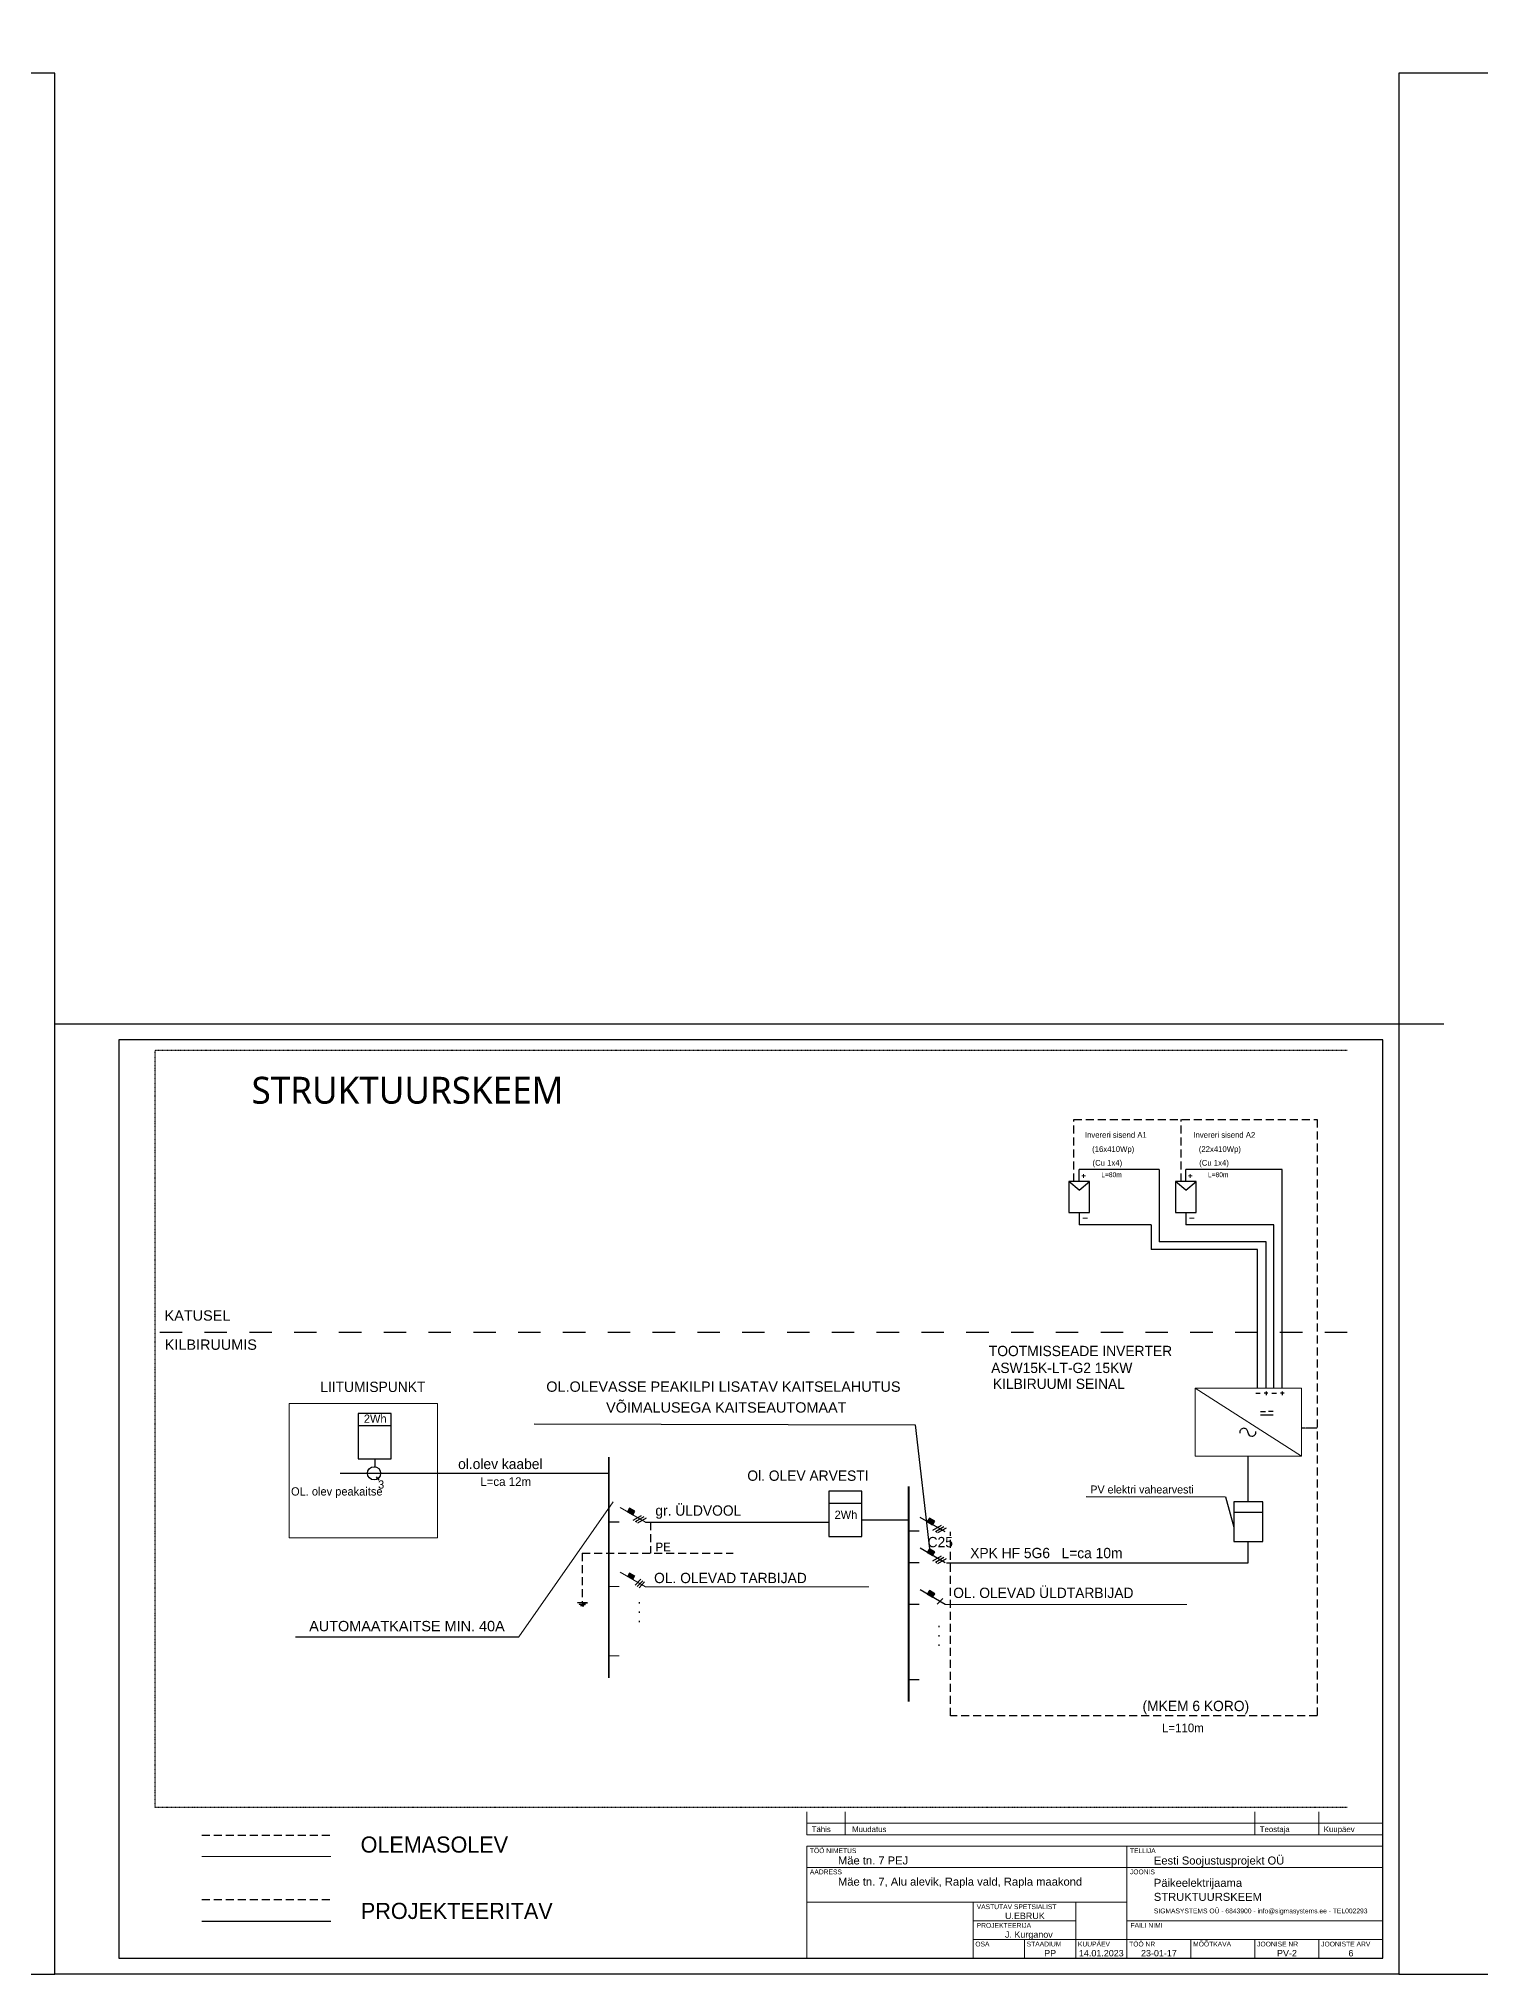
# Model space of a CAD drawing. Header units: millimetres. Extents: x 720925 to 840725318, y 793496 to 1061196.
# Drawn here: x 967041 to 1012081, y 885906 to 946381 of the extents above; entities that cross this region are included whole.
import ezdxf
from ezdxf import colors
from ezdxf.entities.mleader import LeaderData, LeaderLine
from ezdxf.enums import TextEntityAlignment as Align
from ezdxf.math import Vec2, Vec3

# ---------------------------------------------------------------- set-up
doc = ezdxf.new("R2010")
doc.units = ezdxf.units.MM
doc.linetypes.add('Dashed III', pattern=[0.14, 0.07, -0.07])
doc.linetypes.add('DashedX2', pattern=[0.75, 0.5, -0.25])
for name, color, linetype in [('!ESP_Tekst', 7, 'Continuous'), ('1SK', 7, 'Continuous'), ('PV_wires', 71, 'Continuous'), ('Raam', 7, 'Continuous'), ('S400J', 4, 'Continuous'), ('S500J', 2, 'Continuous')]:
    doc.layers.add(name, color=color, linetype=linetype)
for name, color, linetype, lineweight in [('!ESP_Viited', 7, 'Continuous', 0), ('- qp 0', 7, 'Continuous', 13), ('0 mõõt-tekst', 7, 'Continuous', 9), ('Plaan', 7, 'Continuous', 9)]:
    doc.layers.add(name, color=color, linetype=linetype, lineweight=lineweight)
doc.styles.add('Annotative', font='malgunsl.ttf', dxfattribs={"height": 2})
doc.styles.add('Arial', font='arial.ttf')
doc.styles.add('arial15', font='arial.ttf')
doc.styles.add('KN2', font='arial.ttf')
doc.styles.add('YES', font='RKFONT')

# ---------------------------------------------------------------- blocks, each defined once
blk = doc.blocks.new('_Dot')
at = {"color": 0, "linetype": 'ByBlock', "lineweight": -2}
blk.add_line((-0.5, 0), (-1, 0), dxfattribs=at)
at = {"color": 0, "linetype": 'ByBlock', "lineweight": -2, "const_width": 0.5}
blk.add_lwpolyline([(-0.25, 0, 1), (0.25, 0, 1)], format="xyb", close=True, dxfattribs=at)
blk = doc.blocks.new('A3-h')
for p, q in [((420, 297), (0, 297)), ((0, 297), (0, 0)), ((125, 292), (125, 297)), ((230, 292), (230, 297)), ((420, 0), (420, 297)), ((415, 292), (20, 292)), ((20, 292), (20, 5)), ((415, 5), (415, 292)), ((0, 148.5), (7, 148.5)), ((20, 5), (415, 5)), ((125, 0), (125, 5)), ((230, 0), (230, 5)), ((0, 0), (420, 0))]:
    blk.add_line(p, q)
blk = doc.blocks.new('S4J14013')
at = {"layer": 'S500J'}
for p, q in [((-100, -75), (0, 75)), ((-50, -75), (50, 75)), ((0, -75), (100, 75))]:
    blk.add_line(p, q, dxfattribs=at)
blk = doc.blocks.new('SPKN')
for p, q in [((-18000, 3859), (-18000, 4577)), ((-16800, 3859), (-16800, 4577)), ((-4000, 3859), (-4000, 4577)), ((-2000, 3859), (-2000, 4577)), ((0, 3859), (0, 4577)), ((-18000, 4218), (0, 4218)), ((0, 3859), (-18000, 3859)), ((-8000, 3500), (-8000, 0)), ((-18000, 2838), (-8000, 2838)), ((-8000, 2838), (0, 2838)), ((-18000, 1750), (-8000, 1750)), ((-12806, 0), (-12806, 1750)), ((-9600, 1750), (-9600, 583)), ((-12806, 1167), (-9600, 1167)), ((-8000, 1167), (0, 1167)), ((-12806, 583), (0, 583)), ((-12806, 583), (-8000, 583)), ((-11200, 583), (-11200, 0)), ((-9600, 583), (-9600, 0)), ((-6000, 583), (-6000, 0)), ((-4000, 583), (-4000, 0)), ((-2000, 583), (-2000, 0))]:
    blk.add_line(p, q)
blk.add_lwpolyline([(0, 3500), (-18000, 3500), (-18000, 0), (0, 0)], close=True)
at = {"style": 'KN2'}
for s, height, p in [('Tähis', 175, (-17850, 3943)), ('Muudatus', 175, (-16587, 3943)), ('Teostaja', 175, (-3850, 3943)), ('Kuupäev', 175, (-1850, 3943)), ('TÖÖ NIMETUS', 150, (-17906, 3286)), ('TELLIJA', 150, (-7906, 3286)), ('AADRESS', 150, (-17906, 2624)), ('JOONIS', 150, (-7906, 2624))]:
    blk.add_text(s, height=height, dxfattribs=at).set_placement(p)
for s, p in [('VASTUTAV SPETSIALIST ', (-11419, 1611)), ('PROJEKTEERIJA', (-11844, 1028)), ('FAILI NIMI', (-7388, 1028)), ('OSA', (-12516, 445)), ('STAADIUM', (-10591, 445)), ('KUUPÄEV', (-9031, 445)), ('TÖÖ NR', (-7524, 444)), ('MÕÕTKAVA', (-5338, 445)), ('JOONISE NR', (-3292, 445)), ('JOONISTE ARV', (-1163, 445))]:
    blk.add_text(s, height=150, dxfattribs=at).set_placement(p, align=Align.MIDDLE_CENTER)
for tag, p, height in [('TÖÖ_NIMETUS', (-17028, 2932), 250), ('TELLIJA', (-7158, 2929), 250), ('AADRESS1', (-17028, 2270), 250), ('JOONIS1', (-7158, 2233), 250), ('AADRESS2', (-17028, 1835), 250), ('JOONIS2', (-7158, 1794), 250), ('V.SPETSIALIST', (-11809, 1226), 200), ('JOONIS3', (-7158, 1360), 250), ('PROJEKTEERIJA', (-11809, 642), 200), ('FAIL', (-7152, 680), 200)]:
    blk.add_attdef(tag, p, '', height=height, dxfattribs=at)
for tag, p in [('OSA', (-12000, 59)), ('STAADIUM', (-10400, 59)), ('KUUPÄEV', (-8800, 59)), ('TÖÖ_NR', (-7000, 59)), ('MÕÕTKAVA', (-5000, 59)), ('JOONISE_NR', (-3000, 59)), ('JOONISTE_ARV', (-1000, 59))]:
    blk.add_attdef(tag, text='', height=200, dxfattribs=at).set_placement(p, align=Align.CENTER)

msp = doc.modelspace()

# ---------------------------------------------------------------- linework, layer by layer
at = {"layer": '- qp 0', "linetype": 'Dashed III', "lineweight": -3, "ltscale": 100}
for p, q in [((970675.1, 914781.2), (1007921.6, 914781.2)), ((970675.1, 891119), (970675.1, 914781.2)), ((1007921.6, 891119), (970675.1, 891119))]:
    msp.add_line(p, q, dxfattribs=at)
at = {"layer": '- qp 0', "ltscale": 10}
for p, q in [((999629.9, 910856), (999746.7, 910856)), ((999686.8, 910906.8), (999686.8, 910787.1)), ((1002963, 910856), (1003079.8, 910856)), ((1003019.9, 910906.8), (1003019.9, 910787.1)), ((999664.1, 909535.2), (999804.9, 909535.2)), ((1002997.2, 909535.2), (1003138, 909535.2)), ((1003173.1, 904215.2), (1003173.1, 902090.3)), ((1006490.5, 902090.3), (1003173.1, 904215.2)), ((1006490.5, 904215.2), (1006490.5, 902090.3)), ((1003173.1, 902090.3), (1006490.5, 902090.3)), ((972135.6, 889585.3), (976167.6, 889585.3))]:
    msp.add_line(p, q, dxfattribs=at)
at = {"layer": '- qp 0', "linetype": 'Dashed III', "lineweight": -3, "ltscale": 10000}
msp.add_line((1007921.6, 905953.7), (970675.1, 905953.7), dxfattribs=at)
at = {"layer": '- qp 0'}
for p, q in [((1006490.5, 904215.2), (1003173.1, 904215.2)), ((974862.7, 903740.9), (979501.4, 903740.9)), ((974862.7, 903740.9), (974862.7, 899538.7)), ((979501.4, 903740.9), (979501.4, 899538.7)), ((985997.5, 900034.9), (985210.2, 900489.4)), ((979501.4, 899538.7), (974862.7, 899538.7)), ((985997.5, 898015.9), (985210.2, 898470.4)), ((984853.1, 898023.5), (985178.6, 898023.5)), ((984853.1, 895855.2), (985178.6, 895855.2))]:
    msp.add_line(p, q, dxfattribs=at)
at = {"layer": '- qp 0', "lineweight": -3, "ltscale": 10}
for p, q in [((982526, 903107.8), (994423.5, 903072.9)), ((994423.5, 903072.9), (994867.8, 899198.7)), ((999766.1, 900829.5), (1004123.2, 900827.5)), ((1004123.2, 900827.5), (1004378.5, 899876.6)), ((975061.3, 896445.8), (982043.6, 896445.8))]:
    msp.add_line(p, q, dxfattribs=at)
at = {"layer": '- qp 0', "linetype": 'Continuous', "lineweight": -3, "ltscale": 10}
for p, q in [((976994, 901566.5), (984854.3, 901566.5)), ((985997.5, 900034.9), (991730.6, 900034.9)), ((992762.8, 900101.3), (994223.6, 900101.3)), ((985849.1, 898247.6), (985674.8, 898068.1)), ((985915.4, 898203.4), (985741.1, 898023.9)), ((985971.4, 898165.1), (985797.1, 897985.5))]:
    msp.add_line(p, q, dxfattribs=at)
at = {"layer": '- qp 0', "ltscale": 0.5}
msp.add_line((982043.6, 896445.8), (984992.3, 900668), dxfattribs=at)
at = {"layer": '- qp 0', "color": 1}
for p, q in [((985997.5, 898015.9), (992976, 898015.9)), ((995366.8, 897460.5), (1002916.9, 897460.5))]:
    msp.add_line(p, q, dxfattribs=at)
at = {"layer": '- qp 0', "const_width": 58.1}
for points in [[(984854.3, 902068.7), (984854.3, 895162.6)], [(994223.6, 901153.5), (994224.2, 894423.4)]]:
    msp.add_lwpolyline(points, dxfattribs=at)
at = {"layer": '- qp 0'}
msp.add_lwpolyline([(985434, 898338.4), (985601.6, 898241.6), (985666.1, 898353.4), (985498.5, 898450.1)], close=True, dxfattribs=at)
msp.add_solid([(985434, 898338.4), (985601.6, 898241.6), (985498.5, 898450.1), (985666.1, 898353.4)], dxfattribs=at)
at = {"color": 1}
for p, q in [((1004831.8, 900669.7), (1004831.8, 902090.3)), ((1004831.8, 898764.4), (1004831.8, 899423.3)), ((995405.9, 898764.4), (1004831.8, 898764.4))]:
    msp.add_line(p, q, dxfattribs=at)
msp.add_line((985997.5, 900034.9), (986158.8, 900034.9))
at = {"const_width": 58.1}
msp.add_lwpolyline([(994223.6, 900101.3), (994223.6, 896283.5)], dxfattribs=at)
at = {"layer": '1SK'}
for p, q in [((977023.4, 903430.8), (977023.4, 903043.7)), ((978055.6, 903430.8), (977023.4, 903430.8)), ((978055.6, 903043.7), (978055.6, 903430.8)), ((976461.3, 901566.5), (976994, 901566.5)), ((991730.6, 901004.5), (991730.6, 900617.4)), ((992762.8, 901004.5), (991730.6, 901004.5)), ((992762.8, 900617.4), (992762.8, 901004.5)), ((984853.1, 900042.4), (985178.6, 900042.4)), ((985712.9, 900042.4), (985728.3, 900042.4)), ((995366.8, 899726), (994579.5, 900180.5)), ((994222.3, 899759.9), (994547.8, 899759.9)), ((995082.2, 899733.6), (995097.6, 899733.6)), ((994222.4, 898772), (994547.9, 898772)), ((995366.8, 898764.4), (994579.5, 899219)), ((995082.2, 898772), (995097.6, 898772)), ((994222.4, 897468), (994547.9, 897468)), ((995366.8, 897460.5), (994579.5, 897915)), ((994223, 895116), (994548.5, 895116))]:
    msp.add_line(p, q, dxfattribs=at)
for points in [[(978055.6, 902011.5), (978055.6, 903043.7), (977023.4, 903043.7), (977023.4, 902011.5)], [(985434, 900357.3), (985601.6, 900260.6), (985666.1, 900372.3), (985498.5, 900469.1)], [(992762.8, 899585.2), (992762.8, 900617.4), (991730.6, 900617.4), (991730.6, 899585.2)], [(994803.3, 900048.5), (994970.9, 899951.7), (995035.4, 900063.5), (994867.8, 900160.2)], [(1005285, 899423.3), (1005285, 900329.8), (1004378.5, 900329.8), (1004378.5, 899423.3)], [(994803.3, 899086.9), (994970.9, 898990.2), (995035.4, 899101.9), (994867.8, 899198.7)], [(994803.3, 897783), (994970.9, 897686.2), (995035.4, 897797.9), (994867.8, 897894.7)]]:
    msp.add_lwpolyline(points, close=True, dxfattribs=at)
msp.add_lwpolyline([(1005285, 900329.8), (1005285, 900669.7), (1004378.5, 900669.7), (1004378.5, 900329.8)], dxfattribs=at)
for points in [[(985434, 900357.3), (985601.6, 900260.6), (985498.5, 900469.1), (985666.1, 900372.3)], [(994803.3, 900048.5), (994970.9, 899951.7), (994867.8, 900160.2), (995035.4, 900063.5)], [(994803.3, 899086.9), (994970.9, 898990.2), (994867.8, 899198.7), (995035.4, 899101.9)], [(994803.3, 897783), (994970.9, 897686.2), (994867.8, 897894.7), (995035.4, 897797.9)]]:
    msp.add_solid(points, dxfattribs=at)
at = {"layer": 'PV_wires', "color": 0}
for p, q in [((1005210.5, 903485.7), (1005365.3, 903485.7)), ((1005614.6, 903376.9), (1005210.5, 903376.9)), ((1005614.6, 903485.7), (1005465.6, 903485.7))]:
    msp.add_line(p, q, dxfattribs=at)
for centre, start, end in [((1004692.3, 902839), 90.442735, 190.138617), ((1004692.8, 902839), 0.442735, 90.647556), ((1004944.3, 902843.7), 180.442735, 269.397018), ((1004944, 902843.7), 269.567541, 9.263423)]:
    msp.add_arc(centre, 125.8, start, end, dxfattribs=at)
at = {"layer": 'Raam', "color": 3, "linetype": 'DashedX2', "ltscale": 500}
for p, q in [((999384.4, 910678.7), (999384.4, 912614.1)), ((999384.4, 912614.1), (1006989.6, 912614.1)), ((1002739, 910678.7), (1002739, 912614.1)), ((1006989.6, 912614.1), (1006989.6, 893982.5)), ((995528.1, 893982.5), (995528.1, 899726)), ((1006989.6, 893982.5), (995528.1, 893982.5)), ((972135.5, 888241.3), (976167.5, 888241.3))]:
    msp.add_line(p, q, dxfattribs=at)
at = {"layer": 'Raam', "color": 1, "ltscale": 10}
for p, q in [((1002049.2, 911045.9), (999545.7, 911045.9)), ((999545.7, 910678.7), (999545.7, 911045.9)), ((1002049.2, 911045.9), (1002049.2, 908787.9)), ((1005886.8, 911045.9), (1002878.8, 911045.9)), ((1002878.8, 910678.7), (1002878.8, 911045.9)), ((1005886.8, 904215.2), (1005886.8, 911045.9)), ((999545.7, 909711), (999545.7, 909325.5)), ((1002878.8, 909711), (1002878.8, 909325.5)), ((1001796.3, 909325.5), (999545.7, 909325.5)), ((1001796.3, 909325.5), (1001796.3, 908547.1)), ((1005633.9, 909325.5), (1002878.8, 909325.5)), ((1005633.9, 904215.2), (1005633.9, 909325.5)), ((1005122.1, 908550.1), (1001796.3, 908547.1)), ((1005393, 908791), (1002049.2, 908787.9)), ((1005122.1, 904218.3), (1005122.1, 908550.1)), ((1005393, 904218.3), (1005393, 908791)), ((972135.5, 887569.3), (976167.5, 887569.3))]:
    msp.add_line(p, q, dxfattribs=at)
at = {"layer": 'Raam', "color": 5, "ltscale": 10}
for q in [(999223.1, 910678.7), (999868.3, 910678.7)]:
    msp.add_line((999545.7, 910409.9), q, dxfattribs=at)
at = {"layer": 'Raam', "color": 3, "ltscale": 10}
for q in [(1002556.3, 910678.7), (1003201.4, 910678.7)]:
    msp.add_line((1002878.8, 910409.9), q, dxfattribs=at)
at = {"layer": 'Raam', "color": 0, "ltscale": 10}
for p, q in [((1005387.2, 904119.7), (1005387.2, 904000)), ((1005891.7, 904119.7), (1005891.7, 904000)), ((1005067.1, 904065.7), (1005207.9, 904065.7)), ((1005330.3, 904068.9), (1005447.1, 904068.9)), ((1005571.6, 904065.7), (1005712.4, 904065.7)), ((1005834.8, 904068.9), (1005951.6, 904068.9)), ((977539.5, 902011.5), (977539.5, 901763.1)), ((977581.8, 901451.3), (977667.8, 901343.8))]:
    msp.add_line(p, q, dxfattribs=at)
at = {"layer": 'Raam', "color": 3, "linetype": 'DashedX2', "ltscale": 20}
msp.add_line((1006989.6, 902973), (1006490.5, 902973), dxfattribs=at)
at = {"layer": 'Raam', "color": 2, "linetype": 'DashedX2', "ltscale": 500}
for p, q in [((986158.8, 900034.9), (986158.8, 899067.2)), ((984022, 899067.2), (988739.3, 899067.2)), ((984022, 899067.2), (984022, 897507.4)), ((972135.6, 890257.3), (976167.6, 890257.3))]:
    msp.add_line(p, q, dxfattribs=at)
at = {"layer": 'Raam', "color": 2, "linetype": 'DashedX2', "ltscale": 10}
for p, q in [((984183.3, 897507.4), (983860.7, 897507.4)), ((984129.5, 897464.4), (983914.5, 897464.4)), ((984022, 897507.4), (984183.3, 897507.4)), ((984022, 897464.4), (984129.5, 897464.4)), ((984075.8, 897421.4), (983968.2, 897421.4)), ((984022, 897421.4), (984075.8, 897421.4))]:
    msp.add_line(p, q, dxfattribs=at)
at = {"layer": 'Raam', "linetype": 'Continuous', "lineweight": -3, "ltscale": 10}
msp.add_line((995284.7, 897648), (995110.4, 897468.4), dxfattribs=at)
at = {"layer": 'Raam'}
for points in [[(1009540.9, 885906.5), (967540.9, 885906.5), (967540.9, 915606.5), (1009540.9, 915606.5)], [(1009040.9, 915106.5), (969540.9, 915106.5), (969540.9, 886406.5), (1009040.9, 886406.5)]]:
    msp.add_lwpolyline(points, close=True, dxfattribs=at)
at = {"layer": 'Raam', "color": 5, "ltscale": 10}
msp.add_lwpolyline([(999868.3, 910678.7), (999223.1, 910678.7), (999223.1, 909711), (999868.3, 909711), (999868.3, 910678.7)], dxfattribs=at)
at = {"layer": 'Raam', "color": 3, "ltscale": 10}
msp.add_lwpolyline([(1003201.4, 910678.7), (1002556.3, 910678.7), (1002556.3, 909711), (1003201.4, 909711), (1003201.4, 910678.7)], dxfattribs=at)
at = {"layer": 'Raam', "color": 0, "ltscale": 10}
msp.add_circle((977517.3, 901558.8), 206.8, dxfattribs=at)

# ---------------------------------------------------------------- block references
at = {"layer": '0 mõõt-tekst'}
ref = msp.add_blockref('SPKN', (1009040.9, 886406.5), dxfattribs=at)
ref.add_attrib('TELLIJA', 'Eesti Soojustusprojekt OÜ', (1001882.4, 889335.6), dxfattribs={"layer": '0', "height": 250, "style": 'KN2'})
ref.add_attrib('TÖÖ_NR', '23-01-17', dxfattribs={"layer": '0', "height": 200, "style": 'KN2'}).set_placement((1002040.9, 886465.6), align=Align.CENTER)
ref.add_attrib('JOONIS1', 'Päikeelektrijaama', (1001882.4, 888639.2), dxfattribs={"layer": '0', "height": 250, "style": 'KN2'})
ref.add_attrib('JOONIS2', 'STRUKTUURSKEEM', (1001882.4, 888200.6), dxfattribs={"layer": '0', "height": 250, "style": 'KN2'})
ref.add_attrib('JOONIS3', 'SIGMASYSTEMS OÜ - 6843900 - info@sigmasystems.ee - TEL002293', dxfattribs={"layer": '0', "height": 150, "style": 'Arial'}).set_placement((1001882.4, 887766.1), align=Align.BOTTOM_LEFT)
ref.add_attrib('TÖÖ_NIMETUS', 'Mäe tn. 7 PEJ', (992013.2, 889338.2), dxfattribs={"layer": '0', "height": 250, "style": 'KN2'})
ref.add_attrib('AADRESS1', 'Mäe tn. 7, Alu alevik, Rapla vald, Rapla maakond', (992013.2, 888676.4), dxfattribs={"layer": '0', "height": 250, "style": 'KN2'})
ref.add_attrib('JOONISE_NR', 'PV-2', dxfattribs={"layer": '0', "height": 200, "style": 'KN2'}).set_placement((1006040.9, 886465.6), align=Align.CENTER)
ref.add_attrib('JOONISTE_ARV', '6', dxfattribs={"layer": '0', "height": 200, "style": 'KN2'}).set_placement((1008040.9, 886465.6), align=Align.CENTER)
ref.add_attrib('KUUPÄEV', '14.01.2023', dxfattribs={"layer": '0', "height": 200, "style": 'KN2'}).set_placement((1000240.9, 886465.6), align=Align.CENTER)
ref.add_attrib('STAADIUM', 'PP', dxfattribs={"layer": '0', "height": 200, "style": 'KN2'}).set_placement((998640.9, 886465.6), align=Align.CENTER)
ref.add_attrib('V.SPETSIALIST', 'U.EBRUK', (997231.6, 887632.2), dxfattribs={"layer": '0', "height": 200, "style": 'KN2'})
ref.add_attrib('PROJEKTEERIJA', 'J. Kurganov', (997231.6, 887048.9), dxfattribs={"layer": '0', "height": 200, "style": 'KN2'})
at = {"layer": 'Raam', "xscale": 200, "yscale": 200, "zscale": 200}
for p in [(883540.9, 885906.5), (1009540.9, 885906.5)]:
    msp.add_blockref('A3-h', p, dxfattribs=at)
at = {"layer": 'S400J', "color": 0, "xscale": 1.716019199997072, "yscale": 1.716019199997072, "zscale": 1.716019199997072, "rotation": 333.4349488112815}
for p in [(985820.1, 900130.8), (995189.4, 899821.9), (995189.4, 898860.3)]:
    msp.add_blockref('S4J14013', p, dxfattribs=at)

# ---------------------------------------------------------------- texts
at = {"layer": '- qp 0', "style": 'YES'}
for s, height, p in [('Invereri sisend A1', 180.634, (999728.1, 912040.6)), ('Invereri sisend A2', 180.634, (1003117.5, 912040.6)), ('  (16x410Wp)', 180.634, (999819.9, 911599.1)), ('  (Cu 1x4)', 180.63, (999832.8, 911169.5)), ('  (22x410Wp)', 180.634, (1003153.1, 911599.1)), ('  (Cu 1x4)', 180.63, (1003165.9, 911169.5)), ('L=80m', 150.53, (1000240.5, 910811.4)), ('L=80m', 150.53, (1003573.6, 910811.4)), ('TOOTMISSEADE INVERTER', 322.56, (996726.3, 905219.6)), ('ASW15K-LT-G2 15KW', 322.56, (996799.5, 904691.8)), ('LIITUMISPUNKT', 322.56, (975838.3, 904098.9)), ('KILBIRUUMI SEINAL', 322.56, (996854.9, 904194.2)), ('ol.olev kaabel', 322.56, (980145.2, 901691.1)), ('L=ca 12m', 268.8, (980836.3, 901165.5)), ('Ol. OLEV ARVESTI', 322.56, (989180.6, 901324.4)), ('gr. ÜLDVOOL', 322.56, (986307.2, 900234)), ('C25', 322.56, (994813, 899248.2)), ('XPK HF 5G6   L=ca 10m', 322.56, (996144.3, 898907.3)), ('OL. OLEVAD ÜLDTARBIJAD', 322.56, (995612.9, 897663.1)), ('.', 322.6, (985743.2, 897489.3)), ('.', 322.6, (985743.2, 897191.5)), ('.', 322.6, (985743.2, 896904.3)), ('  (MKEM 6 KORO)', 322.56, (1001288.6, 894128.5)), ('L=110m', 268.8, (1002133.7, 893470.7)), ('OLEMASOLEV', 504, (977098.5, 889707.7)), ('PROJEKTEERITAV', 504, (977108, 887634.8))]:
    msp.add_text(s, height=height, dxfattribs=at).set_placement(p)
at = {"layer": '- qp 0', "lineweight": -3, "style": 'arial15'}
for s, p in [('KATUSEL', (972001.9, 906489.3)), ('KILBIRUUMIS', (972418.2, 905579.2)), ('OL.OLEVASSE PEAKILPI LISATAV KAITSELAHUTUS ', (988496.8, 904267.4)), ('VÕIMALUSEGA KAITSEAUTOMAAT', (988523.3, 903658.8)), ('AUTOMAATKAITSE MIN. 40A', (978545.8, 896786))]:
    msp.add_text(s, height=322.56, dxfattribs=at).set_placement(p, align=Align.MIDDLE)
at = {"style": 'YES'}
for s, height, p in [('PV elektri vahearvesti', 250, (999897.7, 900928.3)), ('OL. OLEVAD TARBIJAD', 322.56, (986268, 898127.8))]:
    msp.add_text(s, height=height, dxfattribs=at).set_placement(p)
at = {"color": 0, "style": 'YES'}
for s, height, p in [('PE', 268.8, (986312.2, 899123.4)), ('.', 322.6, (995113.1, 896750)), ('.', 322.6, (995113.1, 896452.3)), ('.', 322.6, (995113.1, 896165))]:
    msp.add_text(s, height=height, dxfattribs=at).set_placement(p)
at = {"layer": '1SK', "style": 'YES'}
for s, height, p in [('2Wh', 258.05, (977199.7, 903137.3)), ('OL. olev peakaitse', 258.048, (974924.3, 900864.7)), ('3', 258, (977643.7, 901080.1)), ('2Wh', 258.05, (991906.9, 900134.8))]:
    msp.add_text(s, height=height, dxfattribs=at).set_placement(p)
at = {"layer": 'Plaan', "insert": (978562.5, 913522.2), "char_height": 840, "width": 41271.231, "attachment_point": 5, "style": 'Annotative'}
msp.add_mtext('STRUKTUURSKEEM', dxfattribs=at)

# ---------------------------------------------------------------- leaders
at = {"layer": '!ESP_Tekst'}
ml = msp.add_multileader_mtext('Standard', dxfattribs=at)
ml.set_content('{\\fMalgun Gothic Semilight|b0|i0|c0|p34;TINGMÄRGID:}', color=256, style='Annotative')
ml.set_leader_properties()
ml.build(insert=Vec2(0, 0))
ml.multileader.update_dxf_attribs({"leader_type": 0, "has_dogleg": 0, "text_left_attachment_type": 5, "text_right_attachment_type": 5, "dogleg_length": 0.36, "arrow_head_size": 0, "scale": 150})
ctx = ml.context
ctx.base_point, ctx.scale, ctx.char_height, ctx.arrow_head_size, ctx.landing_gap_size, ctx.plane_origin = Vec3(787862.4, 936789.1), 150, 450, 0, 1.35, Vec3(790346.8, 935069.3)
ctx.left_attachment, ctx.right_attachment = 5, 5
notes = []
notes.append((ctx, [(1, (1, 1, 0), (791692.5, 936789.1), (-1, 0), 5.4, [(0, [(790695.4, 935231.4)], 0, [])])]))
ctx.mtext.insert, ctx.mtext.width, ctx.mtext.flow_direction = Vec3(787863.7, 937420.9), 168000.077, 5
ml = msp.add_multileader_mtext('Standard', dxfattribs=at)
ml.set_content('{\\fMalgun Gothic Semilight|b0|i0|c0|p34;MINERAALVILL}', color=256, style='Annotative')
ml.set_leader_properties()
ml.build(insert=Vec2(0, 0))
ml.multileader.update_dxf_attribs({"leader_type": 0, "has_dogleg": 0, "text_left_attachment_type": 5, "text_right_attachment_type": 5, "dogleg_length": 0.36, "arrow_head_size": 0, "scale": 150})
ctx = ml.context
ctx.base_point, ctx.scale, ctx.char_height, ctx.arrow_head_size, ctx.landing_gap_size, ctx.plane_origin = Vec3(790700.5, 935287), 150, 450, 0, 1.35, Vec3(790346.8, 935124.9)
ctx.left_attachment, ctx.right_attachment = 5, 5
notes.append((ctx, [(0, (1, 1, 0), (790695.1, 935287), (1, 0), 5.4, [(0, [(790695.4, 935287)], 0, [])])]))
ctx.mtext.insert, ctx.mtext.width, ctx.mtext.flow_direction = Vec3(790701.8, 935827), 168000.077, 5
ml = msp.add_multileader_mtext('Standard', dxfattribs=at)
ml.set_content('{\\fMalgun Gothic Semilight|b0|i0|c0|p34;OLEMASOLEV KONSTRUKTSIOON}', color=256, style='Annotative')
ml.set_leader_properties()
ml.build(insert=Vec2(0, 0))
ml.multileader.update_dxf_attribs({"leader_type": 0, "has_dogleg": 0, "text_left_attachment_type": 5, "text_right_attachment_type": 5, "dogleg_length": 0.36, "arrow_head_size": 0, "scale": 150})
ctx = ml.context
ctx.base_point, ctx.scale, ctx.char_height, ctx.arrow_head_size, ctx.landing_gap_size, ctx.plane_origin = Vec3(790700.5, 933928.1), 150, 450, 0, 1.35, Vec3(790346.8, 933766)
ctx.left_attachment, ctx.right_attachment = 5, 5
notes.append((ctx, [(0, (1, 1, 0), (790695.1, 933928.1), (1, 0), 5.4, [(0, [(790695.4, 933928.1)], 0, [])])]))
ctx.mtext.insert, ctx.mtext.width, ctx.mtext.flow_direction = Vec3(790701.8, 934475.7), 168000.077, 5
ml = msp.add_multileader_mtext('Standard', dxfattribs=at)
ml.set_content('{\\fMalgun Gothic Semilight|b0|i0|c0|p34;LAMMUTATAV KONSTRUKTSIOON}', color=256, style='Annotative')
ml.set_leader_properties()
ml.build(insert=Vec2(0, 0))
ml.multileader.update_dxf_attribs({"leader_type": 0, "has_dogleg": 0, "text_left_attachment_type": 5, "text_right_attachment_type": 5, "dogleg_length": 0.36, "arrow_head_size": 0, "scale": 150})
ctx = ml.context
ctx.base_point, ctx.scale, ctx.char_height, ctx.arrow_head_size, ctx.landing_gap_size, ctx.plane_origin = Vec3(790700.5, 932728.1), 150, 450, 0, 1.35, Vec3(790346.8, 932566)
ctx.left_attachment, ctx.right_attachment = 5, 5
notes.append((ctx, [(0, (1, 1, 0), (790695.1, 932728.1), (1, 0), 5.4, [(0, [(790695.4, 932728.1)], 0, [])])]))
ctx.mtext.insert, ctx.mtext.width, ctx.mtext.flow_direction = Vec3(790701.8, 933275.7), 168000.077, 5
ml = msp.add_multileader_mtext('Standard', dxfattribs=at)
ml.set_content('{\\fMalgun Gothic Semilight|b0|i0|c0|p34;EI60 TULETÕKKESEKTSIOONI ERALDUSJOON}', color=256, style='Annotative')
ml.set_leader_properties()
ml.build(insert=Vec2(0, 0))
ml.multileader.update_dxf_attribs({"leader_type": 0, "has_dogleg": 0, "text_left_attachment_type": 5, "text_right_attachment_type": 5, "dogleg_length": 0.36, "arrow_head_size": 0, "scale": 150})
ctx = ml.context
ctx.base_point, ctx.scale, ctx.char_height, ctx.arrow_head_size, ctx.landing_gap_size, ctx.plane_origin = Vec3(790840.1, 930160.4), 150, 450, 0, 1.35, Vec3(790486.4, 930044.1)
ctx.left_attachment, ctx.right_attachment = 5, 5
notes.append((ctx, [(0, (1, 1, 0), (790834.7, 930160.4), (1, 0), 5.4, [(0, [(790835.1, 930206.1)], 0, [])])]))
ctx.mtext.insert, ctx.mtext.width, ctx.mtext.flow_direction = Vec3(790841.5, 930809.6), 168000.077, 5
ml = msp.add_multileader_mtext('Standard', dxfattribs=at)
ml.set_content('TINGMÄRGID:', color=256, style='Annotative')
ml.set_leader_properties(color=256)
ml.set_arrow_properties(name='DOT')
ml.build(insert=Vec2(0, 0))
ml.multileader.update_dxf_attribs({"leader_type": 0, "has_dogleg": 0, "text_left_attachment_type": 5, "text_right_attachment_type": 5, "dogleg_length": 0.036, "arrow_head_size": 0, "scale": 100})
ctx = ml.context
ctx.base_point, ctx.scale, ctx.char_height, ctx.arrow_head_size, ctx.landing_gap_size, ctx.plane_origin = Vec3(723104.5, 907053.2), 100, 250, 0, 0.9, Vec3(724755.6, 906972.2)
ctx.left_attachment, ctx.right_attachment = 5, 5
notes.append((ctx, [(1, (1, 1, 0), (725233.3, 907053.2), (-1, 0), 3.6, [(0, [(724930, 907053.2)], 0, [])])]))
ctx.mtext.insert, ctx.mtext.width, ctx.mtext.flow_direction = Vec3(723105.4, 907404.2), 8400003.837, 5
ml = msp.add_multileader_mtext('Standard', dxfattribs=at)
ml.set_content('MINERAALVILL', color=256, style='Annotative')
ml.set_leader_properties(color=256)
ml.set_arrow_properties(name='DOT')
ml.build(insert=Vec2(0, 0))
ml.multileader.update_dxf_attribs({"leader_type": 0, "has_dogleg": 0, "text_left_attachment_type": 5, "text_right_attachment_type": 5, "dogleg_length": 0.036, "arrow_head_size": 0, "scale": 100})
ctx = ml.context
ctx.base_point, ctx.scale, ctx.char_height, ctx.arrow_head_size, ctx.landing_gap_size, ctx.plane_origin = Vec3(724933.4, 906453.2), 100, 250, 0, 0.9, Vec3(724755.6, 906372.2)
ctx.left_attachment, ctx.right_attachment = 5, 5
notes.append((ctx, [(0, (1, 1, 0), (724929.8, 906453.2), (1, 0), 3.6, [(0, [(724930, 906453.2)], 0, [])])]))
ctx.mtext.insert, ctx.mtext.width, ctx.mtext.flow_direction = Vec3(724934.3, 906753.2), 8400003.837, 5
ml = msp.add_multileader_mtext('Standard', dxfattribs=at)
ml.set_content('VAHTPOLÜSTÜREEN EPS 120 PERIMEETER', color=256, style='Annotative')
ml.set_leader_properties(color=256)
ml.set_arrow_properties(name='DOT')
ml.build(insert=Vec2(0, 0))
ml.multileader.update_dxf_attribs({"leader_type": 0, "has_dogleg": 0, "text_left_attachment_type": 5, "text_right_attachment_type": 5, "dogleg_length": 0.036, "arrow_head_size": 0, "scale": 100})
ctx = ml.context
ctx.base_point, ctx.scale, ctx.char_height, ctx.arrow_head_size, ctx.landing_gap_size, ctx.plane_origin = Vec3(724933.4, 905853.2), 100, 250, 0, 0.9, Vec3(724755.6, 905772.2)
ctx.left_attachment, ctx.right_attachment = 5, 5
notes.append((ctx, [(0, (1, 1, 0), (724929.8, 905853.2), (1, 0), 3.6, [(0, [(724930, 905853.2)], 0, [])])]))
ctx.mtext.insert, ctx.mtext.width, ctx.mtext.flow_direction = Vec3(724934.3, 906204.5), 8400003.837, 5
ml = msp.add_multileader_mtext('Standard', dxfattribs=at)
ml.set_content('LAMMUTATAV KONSTRUKTSIOON', color=256, style='Annotative')
ml.set_leader_properties(color=256)
ml.set_arrow_properties(name='DOT')
ml.build(insert=Vec2(0, 0))
ml.multileader.update_dxf_attribs({"leader_type": 0, "has_dogleg": 0, "text_left_attachment_type": 5, "text_right_attachment_type": 5, "dogleg_length": 0.036, "arrow_head_size": 0, "scale": 100})
ctx = ml.context
ctx.base_point, ctx.scale, ctx.char_height, ctx.arrow_head_size, ctx.landing_gap_size, ctx.plane_origin = Vec3(724933.4, 905253.2), 100, 250, 0, 0.9, Vec3(724755.6, 905172.2)
ctx.left_attachment, ctx.right_attachment = 5, 5
notes.append((ctx, [(0, (1, 1, 0), (724929.8, 905253.2), (1, 0), 3.6, [(0, [(724930, 905253.2)], 0, [])])]))
ctx.mtext.insert, ctx.mtext.width, ctx.mtext.flow_direction = Vec3(724934.3, 905557.5), 8400003.837, 5
ml = msp.add_multileader_mtext('Standard', dxfattribs=at)
ml.set_content('PROJEKTEERITAV KONSTRUKTSIOON', color=256, style='Annotative')
ml.set_leader_properties(color=256)
ml.set_arrow_properties(name='DOT')
ml.build(insert=Vec2(0, 0))
ml.multileader.update_dxf_attribs({"leader_type": 0, "has_dogleg": 0, "text_left_attachment_type": 5, "text_right_attachment_type": 5, "dogleg_length": 0.036, "arrow_head_size": 0, "scale": 100})
ctx = ml.context
ctx.base_point, ctx.scale, ctx.char_height, ctx.arrow_head_size, ctx.landing_gap_size, ctx.plane_origin = Vec3(724933.4, 904653.2), 100, 250, 0, 0.9, Vec3(724755.6, 904572.2)
ctx.left_attachment, ctx.right_attachment = 5, 5
notes.append((ctx, [(0, (1, 1, 0), (724929.8, 904653.2), (1, 0), 3.6, [(0, [(724930, 904653.2)], 0, [])])]))
ctx.mtext.insert, ctx.mtext.width, ctx.mtext.flow_direction = Vec3(724934.3, 904957.5), 8400003.837, 5
ml = msp.add_multileader_mtext('Standard', dxfattribs=at)
ml.set_content('PUISTEVILL', color=256, style='Annotative')
ml.set_leader_properties(color=256)
ml.set_arrow_properties(name='DOT')
ml.build(insert=Vec2(0, 0))
ml.multileader.update_dxf_attribs({"leader_type": 0, "has_dogleg": 0, "text_left_attachment_type": 5, "text_right_attachment_type": 5, "dogleg_length": 0.036, "arrow_head_size": 0, "scale": 100})
ctx = ml.context
ctx.base_point, ctx.scale, ctx.char_height, ctx.arrow_head_size, ctx.landing_gap_size, ctx.plane_origin = Vec3(724933.4, 904053.2), 100, 250, 0, 0.9, Vec3(724755.6, 903972.2)
ctx.left_attachment, ctx.right_attachment = 5, 5
notes.append((ctx, [(0, (1, 1, 0), (724929.8, 904053.2), (1, 0), 3.6, [(0, [(724930, 904053.2)], 0, [])])]))
ctx.mtext.insert, ctx.mtext.width, ctx.mtext.flow_direction = Vec3(724934.3, 904357.5), 8400003.837, 5
ml = msp.add_multileader_mtext('Standard', dxfattribs=at)
ml.set_content('OLEMASOLEV PUISTEVILL', color=256, style='Annotative')
ml.set_leader_properties(color=256)
ml.set_arrow_properties(name='DOT')
ml.build(insert=Vec2(0, 0))
ml.multileader.update_dxf_attribs({"leader_type": 0, "has_dogleg": 0, "text_left_attachment_type": 5, "text_right_attachment_type": 5, "dogleg_length": 0.036, "arrow_head_size": 0, "scale": 100})
ctx = ml.context
ctx.base_point, ctx.scale, ctx.char_height, ctx.arrow_head_size, ctx.landing_gap_size, ctx.plane_origin = Vec3(724933.4, 903453.2), 100, 250, 0, 0.9, Vec3(724755.6, 903372.2)
ctx.left_attachment, ctx.right_attachment = 5, 5
notes.append((ctx, [(0, (1, 1, 0), (724929.8, 903453.2), (1, 0), 3.6, [(0, [(724930, 903453.2)], 0, [])])]))
ctx.mtext.insert, ctx.mtext.width, ctx.mtext.flow_direction = Vec3(724934.3, 903757.5), 8400003.837, 5
ml = msp.add_multileader_mtext('Standard', dxfattribs=at)
ml.set_content('OLEMASOLEV KONSTRUKTSIOON', color=256, style='Annotative')
ml.set_leader_properties(color=256)
ml.set_arrow_properties(name='DOT')
ml.build(insert=Vec2(0, 0))
ml.multileader.update_dxf_attribs({"leader_type": 0, "has_dogleg": 0, "text_left_attachment_type": 5, "text_right_attachment_type": 5, "dogleg_length": 0.036, "arrow_head_size": 0, "scale": 100})
ctx = ml.context
ctx.base_point, ctx.scale, ctx.char_height, ctx.arrow_head_size, ctx.landing_gap_size, ctx.plane_origin = Vec3(724933.4, 902853.2), 100, 250, 0, 0.9, Vec3(724755.6, 902772.2)
ctx.left_attachment, ctx.right_attachment = 5, 5
notes.append((ctx, [(0, (1, 1, 0), (724929.8, 902853.2), (1, 0), 3.6, [(0, [(724930, 902853.2)], 0, [])])]))
ctx.mtext.insert, ctx.mtext.width, ctx.mtext.flow_direction = Vec3(724934.3, 903157.5), 8400003.837, 5
ml = msp.add_multileader_mtext('Standard', dxfattribs=at)
ml.set_content('EI60 TULETÕKKESEKTSIOONI ERALDUSJOON', color=256, style='Annotative')
ml.set_leader_properties(color=256)
ml.set_arrow_properties(name='DOT')
ml.build(insert=Vec2(0, 0))
ml.multileader.update_dxf_attribs({"leader_type": 0, "has_dogleg": 0, "text_left_attachment_type": 5, "text_right_attachment_type": 5, "dogleg_length": 0.036, "arrow_head_size": 0, "scale": 100})
ctx = ml.context
ctx.base_point, ctx.scale, ctx.char_height, ctx.arrow_head_size, ctx.landing_gap_size, ctx.plane_origin = Vec3(724933.4, 902294.9), 100, 250, 0, 0.9, Vec3(724755.6, 902236.8)
ctx.left_attachment, ctx.right_attachment = 5, 5
notes.append((ctx, [(0, (1, 1, 0), (724929.8, 902294.9), (1, 0), 3.6, [(0, [(724930, 902317.8)], 0, [])])]))
ctx.mtext.insert, ctx.mtext.width, ctx.mtext.flow_direction = Vec3(724934.3, 902655.6), 8400003.837, 5
ml = msp.add_multileader_mtext('Standard', dxfattribs=at)
ml.set_content('EI90 TULETÕKKESEKTSIOONI ERALDUSJOON', color=256, style='Annotative')
ml.set_leader_properties(color=256)
ml.set_arrow_properties(name='DOT')
ml.build(insert=Vec2(0, 0))
ml.multileader.update_dxf_attribs({"leader_type": 0, "has_dogleg": 0, "text_left_attachment_type": 5, "text_right_attachment_type": 5, "dogleg_length": 0.036, "arrow_head_size": 0, "scale": 100})
ctx = ml.context
ctx.base_point, ctx.scale, ctx.char_height, ctx.arrow_head_size, ctx.landing_gap_size, ctx.plane_origin = Vec3(724933.4, 901694.9), 100, 250, 0, 0.9, Vec3(724755.6, 901636.8)
ctx.left_attachment, ctx.right_attachment = 5, 5
notes.append((ctx, [(0, (1, 1, 0), (724929.8, 901694.9), (1, 0), 3.6, [(0, [(724930, 901717.8)], 0, [])])]))
ctx.mtext.insert, ctx.mtext.width, ctx.mtext.flow_direction = Vec3(724934.3, 902055.6), 8400003.837, 5
at = {"layer": '!ESP_Viited'}
ml = msp.add_multileader_mtext('Standard', dxfattribs=at)
ml.set_content('{\\fMalgun Gothic Semilight|b0|i0|c0|p34;Turvasiiniga katuse käigutee}', color=256, style='Annotative')
ml.set_leader_properties()
ml.build(insert=Vec2(0, 0))
ml.multileader.update_dxf_attribs({"text_left_attachment_type": 5, "text_right_attachment_type": 5, "dogleg_length": 0, "arrow_head_size": 450, "scale": 150})
ctx = ml.context
ctx.base_point, ctx.scale, ctx.char_height, ctx.arrow_head_size, ctx.landing_gap_size, ctx.plane_origin = Vec3(824707.8, 945188.2), 150, 375, 450, 0, Vec3(820125.3, 943258.8)
ctx.left_attachment, ctx.right_attachment = 5, 5
notes.append((ctx, [(1, (1, 1, 0), (828980.7, 945188.2), (-1, 0), 0, [(0, [(829253.7, 943022.8)], 0, [])])]))
ctx.mtext.insert, ctx.mtext.width, ctx.mtext.defined_height, ctx.mtext.flow_direction = Vec3(824707.8, 946357), 5415.757, 6571, 5
ml = msp.add_multileader_mtext('Standard', dxfattribs=at)
ml.set_content('{\\fMalgun Gothic Semilight|b0|i0|c0|p34;Turvasiiniga katuse käigutee}', color=256, style='Annotative')
ml.set_leader_properties()
ml.build(insert=Vec2(0, 0))
ml.multileader.update_dxf_attribs({"text_left_attachment_type": 5, "text_right_attachment_type": 5, "dogleg_length": 0, "arrow_head_size": 450, "scale": 150})
ctx = ml.context
ctx.base_point, ctx.scale, ctx.char_height, ctx.arrow_head_size, ctx.landing_gap_size, ctx.plane_origin = Vec3(948864.5, 915073.2), 150, 375, 450, 0, Vec3(935043.7, 917569.3)
ctx.left_attachment, ctx.right_attachment = 5, 5
notes.append((ctx, [(0, (1, 1, 0), (948864.5, 915073.2), (1, 0), 0, [(0, [(944172.1, 917333.3)], 0, [])])]))
ctx.mtext.insert, ctx.mtext.width, ctx.mtext.defined_height, ctx.mtext.flow_direction = Vec3(948864.5, 915595.6), 10793.227, 2145.5, 5
ml = msp.add_multileader_mtext('Standard', dxfattribs=at)
ml.set_content('Olemasolevad keldriaknad', color=256, style='Annotative')
ml.set_leader_properties()
ml.build(insert=Vec2(0, 0))
ml.multileader.update_dxf_attribs({"text_left_attachment_type": 5, "text_right_attachment_type": 5, "dogleg_length": 0, "arrow_head_size": 300, "scale": 150})
ctx = ml.context
ctx.base_point, ctx.scale, ctx.char_height, ctx.arrow_head_size, ctx.landing_gap_size, ctx.plane_origin = Vec3(811691.4, 908387.6), 150, 375, 300, 0, Vec3(805074.4, 907603.9)
ctx.left_attachment, ctx.right_attachment = 5, 5
notes.append((ctx, [(0, (1, 1, 0), (811691.4, 908387.6), (1, 0), 0, [(0, [(810618.5, 911770.1)], 0, [])])]))
ctx.mtext.insert, ctx.mtext.width, ctx.mtext.defined_height, ctx.mtext.flow_direction = Vec3(811691.4, 909505.4), 1162.141, 1083.9, 5
for ctx, leaders in notes:
    for number, flags, end, landing, length, lines in leaders:
        leader = LeaderData()
        leader.index, (leader.has_last_leader_line, leader.has_dogleg_vector, leader.attachment_direction) = number, flags
        leader.last_leader_point, leader.dogleg_vector, leader.dogleg_length = Vec3(end), Vec3(landing), length
        for number, points, colour, breaks in lines:
            line = LeaderLine()
            line.index, line.vertices, line.color, line.breaks = number, Vec3.list(points), colors.encode_raw_color(colour), breaks
            leader.lines.append(line)
        ctx.leaders.append(leader)

doc.saveas('drawing.dxf')
